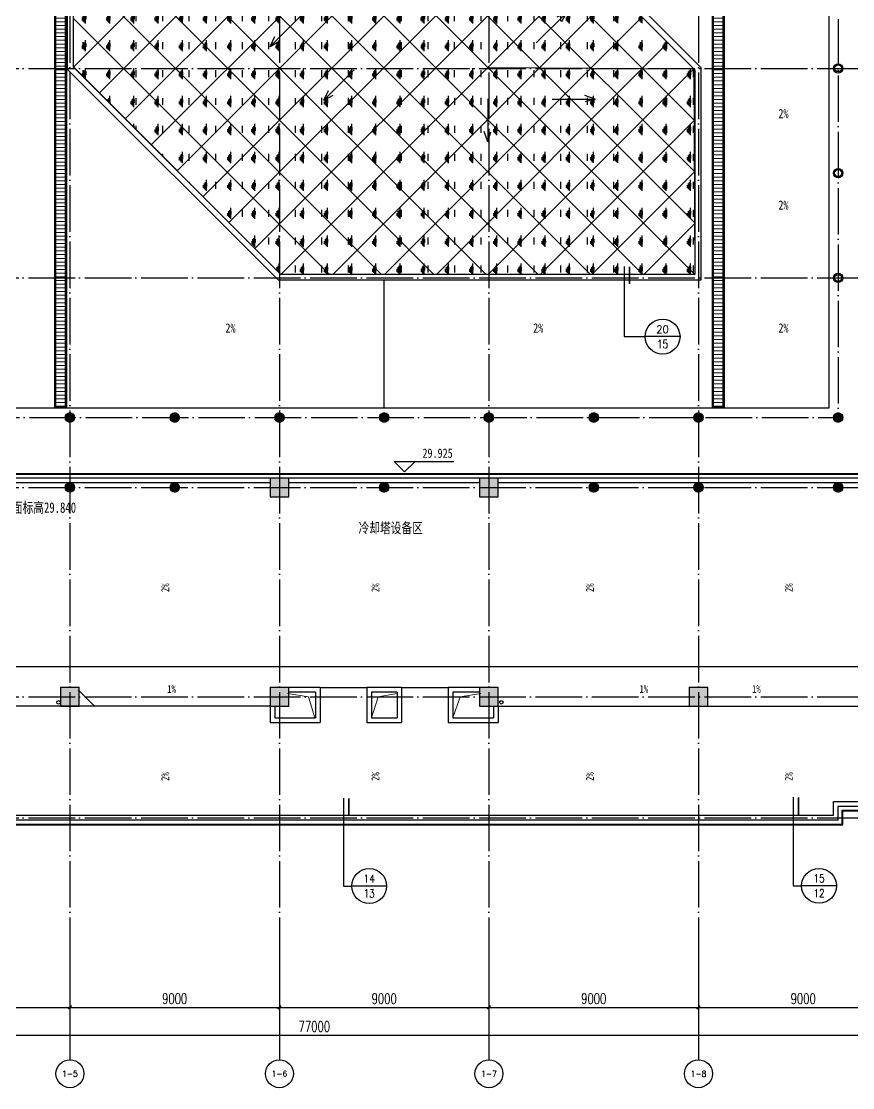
# Model space of a CAD drawing. Header units: millimetres. Extents: x 948020 to 1044234, y 901182 to 1012496.
# Drawn here: x 985347 to 1021059, y 901182 to 946993 of the extents above; entities that cross this region are included whole.
import ezdxf
from ezdxf.enums import TextEntityAlignment as Align

# ---------------------------------------------------------------- set-up
doc = ezdxf.new("R2010")
doc.units = ezdxf.units.MM
doc.header["$LTSCALE"] = 1000
doc.header["$MEASUREMENT"] = 0
doc.linetypes.add('DOTE', pattern=[2.42, 2, -0.2, 0.02, -0.2])
doc.layers.get('0').update_dxf_attribs({"linetype": 'CONTINUOUS'})
doc.layers.get('Defpoints').update_dxf_attribs({"linetype": 'CONTINUOUS'})
doc.layers.add('A-FLOR-OVHD', color=8, linetype='CONTINUOUS', lineweight=15)
doc.layers.add('P-SANR-FIXT', color=6, linetype='CONTINUOUS', lineweight=15)
for name, color, linetype in [('AXIS', 3, 'CONTINUOUS'), ('COLUMN', 255, 'CONTINUOUS'), ('DIM_ELEV', 3, 'CONTINUOUS'), ('DIM_IDEN', 3, 'CONTINUOUS'), ('DIM_SYMB', 3, 'CONTINUOUS'), ('DOTE', 1, 'DOTE'), ('PUB_HATCH', 251, 'CONTINUOUS'), ('RAIL', 163, 'CONTINUOUS'), ('STAIR', 2, 'CONTINUOUS'), ('WALL', 255, 'CONTINUOUS'), ('WINDOW', 4, 'CONTINUOUS'), ('x粉刷线', 62, 'CONTINUOUS'), ('填充-刘', 8, 'CONTINUOUS'), ('文字', 7, 'CONTINUOUS'), ('柱', 2, 'CONTINUOUS'), ('栏杆', 212, 'CONTINUOUS')]:
    doc.layers.add(name, color=color, linetype=linetype)
doc.styles.add('-宋体', font='', dxfattribs={"width": 0.8})
doc.styles.add('_TCH_AXIS', font='COMPLEX', dxfattribs={"bigfont": 'GBCBIG'})
doc.styles.add('_TCH_DIM', font='', dxfattribs={"width": 0.8})
doc.styles.add('_TCH_LABEL', font='COMPLEX', dxfattribs={"bigfont": 'GBCBIG'})
doc.styles.add('DIM_FONT', font='SIMPLEX', dxfattribs={"width": 0.7, "bigfont": 'GBCBIG'})
doc.styles.get('-宋体').set_extended_font_data('SimSun')
doc.styles.get('_TCH_DIM').set_extended_font_data('SimSun')
doc.dimstyles.new('_TCH_ARCH&&150', dxfattribs={"dimscale": 1.5, "dimtxt": 300, "dimasz": 100, "dimexe": 250, "dimexo": 300, "dimgap": 100, "dimtad": 1, "dimdec": 0, "dimzin": 0, "dimdsep": 46, "dimtxsty": 'DIM_FONT', "dimblk": 'ARCHTICK', "dimcen": 0.09, "dimclrt": 7, "dimazin": 2, "dimtfac": 1, "dimtdec": 0, "dimtix": 1, "dimtmove": 2, "dimatfit": 3, "dimfxl": 1, "dimtolj": 1, "dimtzin": 0, "dimarcsym": 0})

# ---------------------------------------------------------------- blocks, each defined once
blk = doc.blocks.new('A$C5BB50297')
at = {"layer": '柱', "const_width": 0.45}
for points in [[(277.18, 124.18, 1), (273.18, 124.18, 1), (277.18, 124.18, 1)], [(322.18, 124.18, 1), (318.18, 124.18, 1), (322.18, 124.18, 1)], [(367.18, 124.18, 1), (363.18, 124.18, 1), (367.18, 124.18, 1)], [(412.18, 124.18, 1), (408.18, 124.18, 1), (412.18, 124.18, 1)], [(457.18, 124.18, 1), (453.18, 124.18, 1), (457.18, 124.18, 1)], [(502.18, 124.18, 1), (498.18, 124.18, 1), (502.18, 124.18, 1)], [(547.18, 124.18, 1), (543.18, 124.18, 1), (547.18, 124.18, 1)], [(607.18, 124.18, 1), (603.18, 124.18, 1), (607.18, 124.18, 1)], [(277.18, 94.18, 1), (273.18, 94.18, 1), (277.18, 94.18, 1)], [(322.18, 94.18, 1), (318.18, 94.18, 1), (322.18, 94.18, 1)], [(412.18, 94.18, 1), (408.18, 94.18, 1), (412.18, 94.18, 1)], [(502.18, 94.18, 1), (498.18, 94.18, 1), (502.18, 94.18, 1)], [(547.18, 94.18, 1), (543.18, 94.18, 1), (547.18, 94.18, 1)], [(607.18, 94.18, 1), (603.18, 94.18, 1), (607.18, 94.18, 1)]]:
    blk.add_lwpolyline(points, format="xyb", dxfattribs=at)
at = {"layer": '柱', "const_width": 0.35}
for points in [[(369.18, 90.18), (369.18, 98.18), (361.18, 98.18), (361.18, 90.18)], [(459.18, 90.18), (459.18, 98.18), (451.18, 98.18), (451.18, 90.18)], [(279.18, 0.18), (279.18, 8.18), (271.18, 8.18), (271.18, 0.18)], [(369.18, 0.18), (369.18, 8.18), (361.18, 8.18), (361.18, 0.18)], [(459.18, 0.18), (459.18, 8.18), (451.18, 8.18), (451.18, 0.18)], [(549.18, 0.18), (549.18, 8.18), (541.18, 8.18), (541.18, 0.18)]]:
    blk.add_lwpolyline(points, close=True, dxfattribs=at)
blk = doc.blocks.new('A$C0B27496A')
for points in [[(0, 1841), (-160, 1408)], [(0, 0), (0, 1841)], [(0, 1841), (120, 1413)]]:
    blk.add_lwpolyline(points)
blk = doc.blocks.new('ddffdf')
at = {"layer": '填充-刘'}
h = blk.add_hatch(dxfattribs=at)
h.set_pattern_fill('玻璃1', color=256, scale=150, angle=45.0042, style=0)
h.set_pattern_definition([(90.0042, (72601.9, -29919.6), (-1039.2, -0.076), [336, -864]), (90.0042, (72661.3, -29775.4), (-1039.2, -0.076), [144, -1056]), (90.0042, (72559.5, -29877.2), (-1039.2, -0.076), [240, -960]), (90.0042, (72652.8, -29868.7), (1140, 0.083), [300, -900]), (90.0042, (72644.4, -29962.1), (-1039.2, -0.076), [480, -720]), (90.0042, (72517.1, -29834.8), (-1039.2, -0.076), [120, -1080])])
h.paths.add_polyline_path([(-26699, 8909), (-26702, 26698), (-17867, 26652), (-47, 8835), (0, 0), (-17789, 0)])
at = {"color": 5}
for p, q in [((-17799, 17796), (-26702, 26698)), ((-17806, 17803), (-17867, 26652)), ((-17806, 17803), (-26699, 8909)), ((-17799, 17796), (-8896, 8895)), ((-8896, 8895), (-17789, 0)), ((-8896, 8895), (0, 0)), ((-8896, 8895), (-47, 8835))]:
    blk.add_line(p, q, dxfattribs=at)
at = {"color": 2}
for p, q in [((-24514, 26687), (-26702, 24499)), ((-22298, 26675), (-26701, 22272)), ((-20083, 26664), (-26701, 20044)), ((-17867, 26652), (-26701, 17817)), ((-16754, 25539), (-26700, 15591)), ((-15640, 24425), (-26700, 13363)), ((-14526, 23311), (-26700, 11136)), ((-12299, 21084), (-25586, 7795)), ((-11185, 19971), (-24472, 6682)), ((-10071, 18857), (-23358, 5568)), ((-8957, 17743), (-22244, 4454)), ((-7844, 16630), (-21130, 3341)), ((-6730, 15516), (-20017, 2227)), ((-5616, 14402), (-18903, 1114)), ((-8896, 8895), (-4502, 13289)), ((-3388, 12175), (-15562, 0)), ((-2275, 11062), (-13335, 0)), ((-1161, 9948), (-11107, 0)), ((-47, 8835), (-8835, 46)), ((-35, 6619), (-6653, 0)), ((-24, 4403), (-4426, 0)), ((-12, 2188), (-2199, 0))]:
    blk.add_line(p, q, dxfattribs=at)
for p, q in [((-24491, 26687, 0), (-12, 2211, 0)), ((-22281, 26675, 0), (-24, 4421, 0)), ((-20070, 26664, 0), (-36, 6632, 0)), ((-26702, 24454), (-2244, 0)), ((-26701, 22211), (-4487, 0)), ((-26701, 19967), (-6731, 0)), ((-26701, 17723), (-8975, 0)), ((-26700, 15480), (-11218, 0)), ((-26700, 13236), (-13462, 0)), ((-26700, 10992), (-15706, 0))]:
    blk.add_line(p, q)
at = {"ltscale": 10}
blk.add_line((-17806, 17803), (-13412, 22198), dxfattribs=at)
at = {"layer": '栏杆'}
blk.add_lwpolyline([(-26699, 8909), (-26702, 26698), (-17867, 26652), (-47, 8835), (0, 0), (-17789, 0)], close=True, dxfattribs=at)
at = {"xscale": -1}
for p, rotation in [((-19355, 20748), 0.004165479468554167), ((-19071, 13225), 135.0041654793998), ((-16943, 11098), 135.0041654793998), ((-14635, 8790), 135.0041654793998), ((-8896, 7541), 180.0041654794734)]:
    blk.add_blockref('A$C0B27496A', p, dxfattribs=dict(at, rotation=rotation))
for p, rotation in [((-16952, 20070, 0), 315.0041654793997), ((-14589, 17707, 0), 315.0041654793997), ((-19160, 17803), 90.00416547932603), ((-12462, 15580, 0), 315.0041654793997), ((-10153, 13272, 0), 315.0041654793997), ((-6823, 9942, 0), 315.0041654793997), ((-6134, 7529), 270.0041654793216)]:
    blk.add_blockref('A$C0B27496A', p, dxfattribs=dict(rotation=rotation))
blk = doc.blocks.new('_ArchTick')
at = {"color": 0, "linetype": 'ByBlock', "const_width": 0.4}
blk.add_lwpolyline([(-0.5, -0.5), (0.5, 0.5)], dxfattribs=at)
blk = doc.blocks.new('*D56')
at = {"layer": 'AXIS', "color": 0, "lineweight": -2, "transparency": 16777216}
for p, q in [((978435, 907932), (978435, 904257)), ((987435, 907932), (987435, 904257)), ((978435, 904632), (987435, 904632))]:
    blk.add_line(p, q, dxfattribs=at)
at = {"layer": 'Defpoints', "color": 0}
for p in [(978435, 908382), (987435, 908382), (987435, 904632)]:
    blk.add_point(p, dxfattribs=at)
at = {"layer": 'AXIS', "color": 0, "lineweight": -2, "transparency": 16777216, "xscale": 150, "yscale": 150, "zscale": 150, "rotation": 180}
blk.add_blockref('_ArchTick', (978435, 904632), dxfattribs=at)
at = {"layer": 'AXIS', "color": 0, "lineweight": -2, "transparency": 16777216, "xscale": 150, "yscale": 150, "zscale": 150}
blk.add_blockref('_ArchTick', (987435, 904632), dxfattribs=at)
at = {"layer": 'AXIS', "color": 7, "transparency": 16777216, "insert": (982935, 905007), "char_height": 450, "attachment_point": 5, "style": 'DIM_FONT'}
blk.add_mtext('\\A1;9000', dxfattribs=at)
blk = doc.blocks.new('*D57')
at = {"layer": 'AXIS', "color": 0, "lineweight": -2, "transparency": 16777216}
for p, q in [((987435, 907932), (987435, 904257)), ((996435, 907932), (996435, 904257)), ((987435, 904632), (996435, 904632))]:
    blk.add_line(p, q, dxfattribs=at)
at = {"layer": 'Defpoints', "color": 0}
for p in [(987435, 908382), (996435, 908382), (996435, 904632)]:
    blk.add_point(p, dxfattribs=at)
at = {"layer": 'AXIS', "color": 0, "lineweight": -2, "transparency": 16777216, "xscale": 150, "yscale": 150, "zscale": 150, "rotation": 180}
blk.add_blockref('_ArchTick', (987435, 904632), dxfattribs=at)
at = {"layer": 'AXIS', "color": 0, "lineweight": -2, "transparency": 16777216, "xscale": 150, "yscale": 150, "zscale": 150}
blk.add_blockref('_ArchTick', (996435, 904632), dxfattribs=at)
at = {"layer": 'AXIS', "color": 7, "transparency": 16777216, "insert": (991935, 905007), "char_height": 450, "attachment_point": 5, "style": 'DIM_FONT'}
blk.add_mtext('\\A1;9000', dxfattribs=at)
blk = doc.blocks.new('*D58')
at = {"layer": 'AXIS', "color": 0, "lineweight": -2, "transparency": 16777216}
for p, q in [((996435, 907932), (996435, 904257)), ((1005435, 907932), (1005435, 904257)), ((996435, 904632), (1005435, 904632))]:
    blk.add_line(p, q, dxfattribs=at)
at = {"layer": 'Defpoints', "color": 0}
for p in [(996435, 908382), (1005435, 908382), (1005435, 904632)]:
    blk.add_point(p, dxfattribs=at)
at = {"layer": 'AXIS', "color": 0, "lineweight": -2, "transparency": 16777216, "xscale": 150, "yscale": 150, "zscale": 150, "rotation": 180}
blk.add_blockref('_ArchTick', (996435, 904632), dxfattribs=at)
at = {"layer": 'AXIS', "color": 0, "lineweight": -2, "transparency": 16777216, "xscale": 150, "yscale": 150, "zscale": 150}
blk.add_blockref('_ArchTick', (1005435, 904632), dxfattribs=at)
at = {"layer": 'AXIS', "color": 7, "transparency": 16777216, "insert": (1000935, 905007), "char_height": 450, "attachment_point": 5, "style": 'DIM_FONT'}
blk.add_mtext('\\A1;9000', dxfattribs=at)
blk = doc.blocks.new('*D59')
at = {"layer": 'AXIS', "color": 0, "lineweight": -2, "transparency": 16777216}
for p, q in [((1005435, 907932), (1005435, 904257)), ((1014435, 907932), (1014435, 904257)), ((1005435, 904632), (1014435, 904632))]:
    blk.add_line(p, q, dxfattribs=at)
at = {"layer": 'Defpoints', "color": 0}
for p in [(1005435, 908382), (1014435, 908382), (1014435, 904632)]:
    blk.add_point(p, dxfattribs=at)
at = {"layer": 'AXIS', "color": 0, "lineweight": -2, "transparency": 16777216, "xscale": 150, "yscale": 150, "zscale": 150, "rotation": 180}
blk.add_blockref('_ArchTick', (1005435, 904632), dxfattribs=at)
at = {"layer": 'AXIS', "color": 0, "lineweight": -2, "transparency": 16777216, "xscale": 150, "yscale": 150, "zscale": 150}
blk.add_blockref('_ArchTick', (1014435, 904632), dxfattribs=at)
at = {"layer": 'AXIS', "color": 7, "transparency": 16777216, "insert": (1009935, 905007), "char_height": 450, "attachment_point": 5, "style": 'DIM_FONT'}
blk.add_mtext('\\A1;9000', dxfattribs=at)
blk = doc.blocks.new('*D60')
at = {"layer": 'AXIS', "color": 0, "lineweight": -2, "transparency": 16777216}
for p, q in [((1014435, 907932), (1014435, 904257)), ((1023435, 907932), (1023435, 904257)), ((1014435, 904632), (1023435, 904632))]:
    blk.add_line(p, q, dxfattribs=at)
at = {"layer": 'Defpoints', "color": 0}
for p in [(1014435, 908382), (1023435, 908382), (1023435, 904632)]:
    blk.add_point(p, dxfattribs=at)
at = {"layer": 'AXIS', "color": 0, "lineweight": -2, "transparency": 16777216, "xscale": 150, "yscale": 150, "zscale": 150, "rotation": 180}
blk.add_blockref('_ArchTick', (1014435, 904632), dxfattribs=at)
at = {"layer": 'AXIS', "color": 0, "lineweight": -2, "transparency": 16777216, "xscale": 150, "yscale": 150, "zscale": 150}
blk.add_blockref('_ArchTick', (1023435, 904632), dxfattribs=at)
at = {"layer": 'AXIS', "color": 7, "transparency": 16777216, "insert": (1018935, 905007), "char_height": 450, "attachment_point": 5, "style": 'DIM_FONT'}
blk.add_mtext('\\A1;9000', dxfattribs=at)
blk = doc.blocks.new('*D65')
at = {"layer": 'AXIS', "color": 0, "lineweight": -2, "transparency": 16777216}
for p, q in [((959435, 907932), (959435, 903057)), ((1036435, 907932), (1036435, 903057)), ((959435, 903432), (1036435, 903432))]:
    blk.add_line(p, q, dxfattribs=at)
at = {"layer": 'Defpoints', "color": 0}
for p in [(959435, 908382), (1036435, 908382), (1036435, 903432)]:
    blk.add_point(p, dxfattribs=at)
at = {"layer": 'AXIS', "color": 0, "lineweight": -2, "transparency": 16777216, "xscale": 150, "yscale": 150, "zscale": 150, "rotation": 180}
blk.add_blockref('_ArchTick', (959435, 903432), dxfattribs=at)
at = {"layer": 'AXIS', "color": 0, "lineweight": -2, "transparency": 16777216, "xscale": 150, "yscale": 150, "zscale": 150}
blk.add_blockref('_ArchTick', (1036435, 903432), dxfattribs=at)
at = {"layer": 'AXIS', "color": 7, "transparency": 16777216, "insert": (997935, 903807), "char_height": 450, "attachment_point": 5, "style": 'DIM_FONT'}
blk.add_mtext('\\A1;77000', dxfattribs=at)
blk = doc.blocks.new('_FZH')
blk.add_lwpolyline([(-0.5, -0.5), (0.5, -0.5), (0.5, 0.5), (-0.5, 0.5)], close=True)
at = {"layer": 'PUB_HATCH'}
blk.add_solid([(-0.5, -0.5), (0.5, -0.5), (-0.5, 0.5), (0.5, 0.5)], dxfattribs=at)
blk = doc.blocks.new('_YZH')
blk.add_circle((0, 0), 0.5)
at = {"layer": 'PUB_HATCH', "const_width": 0.5}
blk.add_lwpolyline([(-0.25, 0, 1), (0.25, 0, 1)], format="xyb", close=True, dxfattribs=at)

msp = doc.modelspace()

# ---------------------------------------------------------------- hatches: boundary and pattern name
at = {"layer": 'A-FLOR-OVHD'}
h = msp.add_hatch(dxfattribs=at)
h.set_pattern_fill('ANSI31', color=256, scale=100, angle=135, style=0)
h.set_pattern_definition([(180, (-209745.36, -376051.7), (-1e-14, -158.75), [])])
h.paths.add_polyline_path([(1015085, 999320.8), (1015485, 999320.8), (1015485, 930420.8), (1015085, 930420.8)])
h = msp.add_hatch(dxfattribs=at)
h.set_pattern_fill('ANSI31', color=256, scale=100, angle=135, style=0)
h.set_pattern_definition([(180, (-210195.36, -376051.7), (-1e-14, -158.75), [])])
h.paths.add_polyline_path([(986835, 986570.8), (987235, 986570.8), (987235, 930420.8), (986835, 930420.8)])

# ---------------------------------------------------------------- linework, layer by layer
at = {"layer": 'AXIS'}
for p, q in [((987435, 908381.6), (987435, 902381.6)), ((996435, 908381.6), (996435, 902381.6)), ((1005435, 908381.6), (1005435, 902381.6)), ((1014435, 908381.6), (1014435, 902381.6))]:
    msp.add_line(p, q, dxfattribs=at)
for centre in [(987435, 901781.6), (996435, 901781.6), (1005435, 901781.6), (1014435, 901781.6)]:
    msp.add_circle(centre, 600, dxfattribs=at)
at = {"layer": 'DIM_ELEV'}
for p, q in [((1001810.2, 927633.3), (1001360.2, 928083.3)), ((1001360.2, 928083.3), (1003931.9, 928083.3)), ((1001810.2, 927633.3), (1002260.2, 928083.3))]:
    msp.add_line(p, q, dxfattribs=at)
at = {"layer": 'DIM_IDEN'}
for p, q in [((1011246.6, 936453.6), (1011246.6, 933448.9)), ((1011246.6, 933448.9), (1012142, 933448.9)), ((1013642, 933448.9), (1012142, 933448.9)), ((999186, 913619), (999186, 909844.1)), ((1018509.8, 913656.1), (1018509.8, 909853.7)), ((999186, 909844.1), (999540.4, 909844.1)), ((1001040.4, 909844.1), (999540.4, 909844.1)), ((1018509.8, 909853.7), (1018864.2, 909853.7)), ((1020364.2, 909853.7), (1018864.2, 909853.7))]:
    msp.add_line(p, q, dxfattribs=at)
at = {"layer": 'DIM_IDEN', "const_width": 75}
for points in [[(1011471.6, 936453.6), (1011471.6, 935703.6)], [(999411, 913619), (999411, 912869)], [(1018734.8, 913656.1), (1018734.8, 912906.1)]]:
    msp.add_lwpolyline(points, dxfattribs=at)
at = {"layer": 'DIM_IDEN'}
for centre in [(1012892, 933448.9), (1000290.4, 909844.1), (1019614.2, 909853.7)]:
    msp.add_circle(centre, 750, dxfattribs=at)
at = {"layer": 'DIM_SYMB'}
for points in [[(1018365.9, 942592.8, 0, 0, 0), (1016952.8, 942592.8, 120, 0, 0), (1016502.8, 942592.8, 0, 0, 0)], [(1018365.9, 938661.3, 0, 0, 0), (1016952.8, 938661.3, 120, 0, 0), (1016502.8, 938661.3, 0, 0, 0)], [(994612.6, 933383.3, 0, 0, 0), (992571.1, 933383.3, 120, 0, 0), (992121.1, 933383.3, 0, 0, 0)], [(1007257.4, 933383.3, 0, 0, 0), (1009298.9, 933383.3, 120, 0, 0), (1009748.9, 933383.3, 0, 0, 0)], [(1018365.9, 933383.3, 0, 0, 0), (1016952.8, 933383.3, 120, 0, 0), (1016502.8, 933383.3, 0, 0, 0)], [(991888.4, 922918.1, 0, 0, 0), (991888.4, 921427.6, 120, 0, 0), (991888.4, 920977.6, 0, 0, 0)], [(1000916.8, 922918.1, 0, 0, 0), (1000916.8, 921427.6, 120, 0, 0), (1000916.8, 920977.6, 0, 0, 0)], [(1010130.2, 922918.1, 0, 0, 0), (1010130.2, 921427.6, 120, 0, 0), (1010130.2, 920977.6, 0, 0, 0)], [(1018676.3, 922918.1, 0, 0, 0), (1018676.3, 921427.6, 120, 0, 0), (1018676.3, 920977.6, 0, 0, 0)], [(991477.4, 918363.7, 0, 0, 0), (990620.1, 918363.7, 120, 0, 0), (990170.1, 918363.7, 0, 0, 0)], [(1011770.2, 918363.7, 0, 0, 0), (1010912.9, 918363.7, 120, 0, 0), (1010462.9, 918363.7, 0, 0, 0)], [(1017206.8, 918363.7, 0, 0, 0), (1018064.1, 918363.7, 120, 0, 0), (1018514.1, 918363.7, 0, 0, 0)], [(991888.4, 914277.3, 0, 0, 0), (991888.4, 915767.9, 120, 0, 0), (991888.4, 916217.9, 0, 0, 0)], [(1000916.8, 914277.3, 0, 0, 0), (1000916.8, 915767.9, 120, 0, 0), (1000916.8, 916217.9, 0, 0, 0)], [(1010130.2, 914277.3, 0, 0, 0), (1010130.2, 915767.9, 120, 0, 0), (1010130.2, 916217.9, 0, 0, 0)], [(1018676.3, 914277.3, 0, 0, 0), (1018676.3, 915767.9, 120, 0, 0), (1018676.3, 916217.9, 0, 0, 0)]]:
    msp.add_lwpolyline(points, format="xyseb", dxfattribs=at)
at = {"layer": 'DOTE'}
for p, q in [((987435, 1005295.6), (987435, 908381.6)), ((996435, 1005295.6), (996435, 908381.6)), ((1005435, 1005295.6), (1005435, 908381.6)), ((1014435, 1005295.6), (1014435, 908381.6)), ((1020435, 980970.8), (1020435, 929970.8)), ((954193.3, 944970.8), (1038231.8, 944970.8)), ((954193.3, 935970.8), (1038231.8, 935970.8)), ((978435, 929970.8), (1020435, 929970.8)), ((954193.3, 926970.8), (1038231.8, 926970.8)), ((954193.3, 917970.8), (1038231.8, 917970.8)), ((954193.3, 912770.8), (1038231.8, 912770.8))]:
    msp.add_line(p, q, dxfattribs=at)
at = {"layer": 'P-SANR-FIXT'}
for p, q in [((997680, 917970.8), (996785, 918120.8)), ((1000682.2, 917970.8), (1001485, 918120.8)), ((1004203.9, 917970.8), (1005085, 918120.8)), ((997953.3, 917070.8), (997680, 917970.8)), ((1000385.4, 917070.8), (1000682.2, 917970.8)), ((1003885, 917070.8), (1004203.9, 917970.8))]:
    msp.add_line(p, q, dxfattribs=at)
at = {"layer": 'RAIL'}
for points in [[(978035, 925470.8), (977835, 925470.8), (977835, 927570.8), (1021935, 927570.8), (1021935, 930770.8), (1022135, 930770.8)], [(978035, 925500.8), (977865, 925500.8), (977865, 927540.8), (1021965, 927540.8), (1021965, 930740.8), (1022135, 930740.8)], [(977835, 914270.8), (977835, 912470.8), (1020635, 912470.8), (1020635, 913070.8), (1021635, 913070.8), (1021635, 912470.8), (1034235, 912470.8), (1034235, 914370.8), (1033035, 914370.8)], [(977865, 914270.8), (977865, 912500.8), (1020605, 912500.8), (1020605, 913100.8), (1021665, 913100.8), (1021665, 912500.8), (1034205, 912500.8), (1034205, 914340.8), (1033035, 914340.8)]]:
    msp.add_lwpolyline(points, dxfattribs=at)
at = {"layer": 'STAIR'}
for p, q in [((979735, 919270.8), (1022135, 919270.8)), ((987785, 918270.8), (988485, 917570.8)), ((998185.4, 918370.8), (1000185.4, 918370.8)), ((1001685, 918370.8), (1003685, 918370.8)), ((996085, 917570.8), (978785, 917570.8)), ((1005785, 917570.8), (1014085, 917570.8)), ((1014785, 917570.8), (1022135, 917570.8))]:
    msp.add_line(p, q, dxfattribs=at)
for centre in [(986942.2, 917739.6), (1005964.5, 917739.6)]:
    msp.add_circle(centre, 75, dxfattribs=at)
at = {"layer": 'WALL'}
for p, q in [((996035, 927370.8), (978835, 927370.8)), ((1005035, 927370.8), (996835, 927370.8)), ((1022135, 927370.8), (1005835, 927370.8)), ((996035, 927170.8), (978835, 927170.8)), ((1005035, 927170.8), (996835, 927170.8)), ((1022135, 927170.8), (1005835, 927170.8)), ((998185.4, 918370.8), (996835, 918370.8)), ((997985.4, 918170.8), (996835, 918170.8)), ((997985.4, 918170.8), (997985.4, 917070.8)), ((998185.4, 918370.8), (998185.4, 916870.8)), ((1001685, 918370.8), (1000185.4, 918370.8)), ((1000185.4, 918370.8), (1000185.4, 916870.8)), ((1001485, 918170.8), (1000385.4, 918170.8)), ((1000385.4, 918170.8), (1000385.4, 917070.8)), ((1001485, 918170.8), (1001485, 917070.8)), ((1001685, 918370.8), (1001685, 916870.8)), ((1005035, 918370.8), (1003685, 918370.8)), ((1003685, 918370.8), (1003685, 916870.8)), ((1005035, 918170.8), (1003885, 918170.8)), ((1003885, 918170.8), (1003885, 917070.8)), ((996035, 917570.8), (996035, 916870.8)), ((996235, 917570.8), (996235, 917070.8)), ((1005635, 917570.8), (1005635, 917070.8)), ((1005835, 917570.8), (1005835, 916870.8)), ((996035, 916870.8), (998185.4, 916870.8)), ((996235, 917070.8), (997985.4, 917070.8)), ((1000185.4, 916870.8), (1001685, 916870.8)), ((1000385.4, 917070.8), (1001485, 917070.8)), ((1003685, 916870.8), (1005835, 916870.8)), ((1003885, 917070.8), (1005635, 917070.8)), ((1020235, 912870.8), (1020235, 913470.8)), ((1020235, 913470.8), (1022035, 913470.8)), ((1020435, 912670.8), (1020435, 913270.8)), ((1020435, 913270.8), (1021835, 913270.8)), ((1020435, 912670.8), (978035, 912670.8)), ((1020235, 912870.8), (978235, 912870.8))]:
    msp.add_line(p, q, dxfattribs=at)
for centre, radius in [((1020435, 944970.8), 200), ((1020435, 944970.8), 150), ((1020435, 940470.8), 200), ((1020435, 940470.8), 150), ((1020435, 935970.8), 200), ((1020435, 935970.8), 150)]:
    msp.add_circle(centre, radius, dxfattribs=at)
at = {"layer": 'WINDOW'}
msp.add_line((1000935, 930370.8), (1000935, 935870.8), dxfattribs=at)
at = {"layer": '栏杆'}
for p, q in [((1020035, 980570.8), (1020035, 930370.8)), ((1020035, 930370.8), (978835, 930370.8))]:
    msp.add_line(p, q, dxfattribs=at)
for points in [[(1015035, 999370.8), (1015535, 999370.8), (1015535, 930370.8), (1015035, 930370.8)], [(1015085, 999320.8), (1015485, 999320.8), (1015485, 930420.8), (1015085, 930420.8)], [(986785, 986620.8), (987285, 986620.8), (987285, 930370.8), (986785, 930370.8)], [(986835, 986570.8), (987235, 986570.8), (987235, 930420.8), (986835, 930420.8)], [(987335, 944929.4), (987335, 963070.8), (996476.5, 963070.8), (1014535, 945012.2), (1014535, 935870.8), (996393.6, 935870.8)], [(987585, 945033), (987585, 962820.8), (996372.9, 962820.8), (1014285, 944908.7), (1014285, 936120.8), (996497.2, 936120.8)]]:
    msp.add_lwpolyline(points, close=True, dxfattribs=at)

# ---------------------------------------------------------------- block references
at = {"layer": 'COLUMN', "xscale": 400, "yscale": 400, "zscale": 400}
for p in [(987435, 929970.8), (991935, 929970.8), (996435, 929970.8), (1000935, 929970.8), (1005435, 929970.8), (1009935, 929970.8), (1014435, 929970.8), (1020435, 929970.8), (987435, 926970.8), (991935, 926970.8), (1000935, 926970.8), (1009935, 926970.8), (1014435, 926970.8), (1020435, 926970.8)]:
    msp.add_blockref('_YZH', p, dxfattribs=at)
at = {"layer": 'COLUMN', "xscale": 800, "yscale": 800, "zscale": 800, "rotation": 359.9999999999917}
for p in [(996435, 926970.8), (1005435, 926970.8), (987435, 917970.8), (996435, 917970.8), (1005435, 917970.8), (1014435, 917970.8)]:
    msp.add_blockref('_FZH', p, dxfattribs=at)
at = {"layer": 'x粉刷线', "xscale": 100, "yscale": 100, "zscale": 100}
msp.add_blockref('A$C5BB50297', (959917.5, 917553.3), dxfattribs=at)
at = {"layer": 'x粉刷线'}
msp.add_blockref('ddffdf', (1014285, 936120.8), dxfattribs=at)

# ---------------------------------------------------------------- texts
at = {"layer": 'AXIS', "color": 7, "style": '_TCH_AXIS'}
for s, p, p2 in [('1-5', (987098.7, 901653.2), (987771.4, 901653.2)), ('1-6', (996098.7, 901653.2), (996771.4, 901653.2)), ('1-7', (1005098.7, 901653.2), (1005771.4, 901653.2)), ('1-8', (1014098.7, 901653.2), (1014771.4, 901653.2))]:
    msp.add_text(s, height=256.83, dxfattribs=at).set_placement(p, p2, align=Align.FIT)
at = {"layer": 'DIM_ELEV', "color": 7, "style": '_TCH_DIM', "width": 0.8}
msp.add_text('29.925', height=398.73, dxfattribs=at).set_placement((1002577.3, 928240.8))
at = {"layer": 'DIM_IDEN', "color": 7, "style": '_TCH_LABEL'}
for s, height, p, p2 in [('20', 329.48, (1012625.3, 933597.5), (1013158.7, 933597.5)), ('15', 346.49, (1012652.8, 932956.7), (1013131.2, 932956.7)), ('14', 339.7, (1000039.7, 909990.9), (1000541.2, 909990.9)), ('15', 346.49, (1019375, 909999.5), (1019853.5, 909999.5)), ('13', 346.49, (1000051.2, 909351.9), (1000529.7, 909351.9)), ('12', 346.49, (1019375, 909361.5), (1019853.5, 909361.5))]:
    msp.add_text(s, height=height, dxfattribs=at).set_placement(p, p2, align=Align.FIT)
at = {"layer": 'DIM_SYMB', "color": 7, "style": '_TCH_DIM', "width": 0.8}
for s, height, p in [('2%', 398.73, (1017867.9, 942830.3)), ('2%', 398.73, (1017867.9, 938898.8)), ('2%', 398.73, (994114.6, 933620.8)), ('2%', 398.73, (1007335.4, 933620.8)), ('2%', 398.73, (1017867.9, 933620.8)), ('1%', 341.77, (991612.4, 918138.7)), ('1%', 341.77, (1011905.2, 918138.7)), ('1%', 341.77, (1016736.1, 918138.7))]:
    msp.add_text(s, height=height, dxfattribs=at).set_placement(p)
for p in [(991698.6, 922474.2), (1000727, 922474.2), (1009940.3, 922474.2), (1018486.5, 922474.2), (991698.6, 914361.2), (1000727, 914361.2), (1009940.3, 914361.2), (1018486.5, 914361.2)]:
    msp.add_text('2%', height=341.77, rotation=90, dxfattribs=at).set_placement(p)
at = {"layer": '文字', "style": '-宋体', "width": 0.75}
for s, p in [('上人屋面做法参注4，完成面标高29.840 ', (979647.9, 925879.2)), ('冷却塔设备区 ', (999833, 925004.5))]:
    msp.add_text(s, height=450, dxfattribs=at).set_placement(p)

# ---------------------------------------------------------------- dimensions: what is measured, and where the dimension line sits
at = {"layer": 'AXIS'}
for p1, p2, distance, picture, middle in [((959435, 908381.6), (1036435, 908381.6), -4950, '*D65', (997935, 903806.6)), ((978435, 908381.6), (987435, 908381.6), -3750, '*D56', (982935, 905006.6)), ((987435, 908381.6), (996435, 908381.6), -3750, '*D57', (991935, 905006.6)), ((996435, 908381.6), (1005435, 908381.6), -3750, '*D58', (1000935, 905006.6)), ((1005435, 908381.6), (1014435, 908381.6), -3750, '*D59', (1009935, 905006.6)), ((1014435, 908381.6), (1023435, 908381.6), -3750, '*D60', (1018935, 905006.6))]:
    dim = msp.add_aligned_dim(p1=p1, p2=p2, distance=distance, dimstyle='_TCH_ARCH&&150', dxfattribs=at)
    dim.commit()
    dim.dimension.update_dxf_attribs({"geometry": picture, "text_midpoint": middle})

doc.saveas('drawing.dxf')
